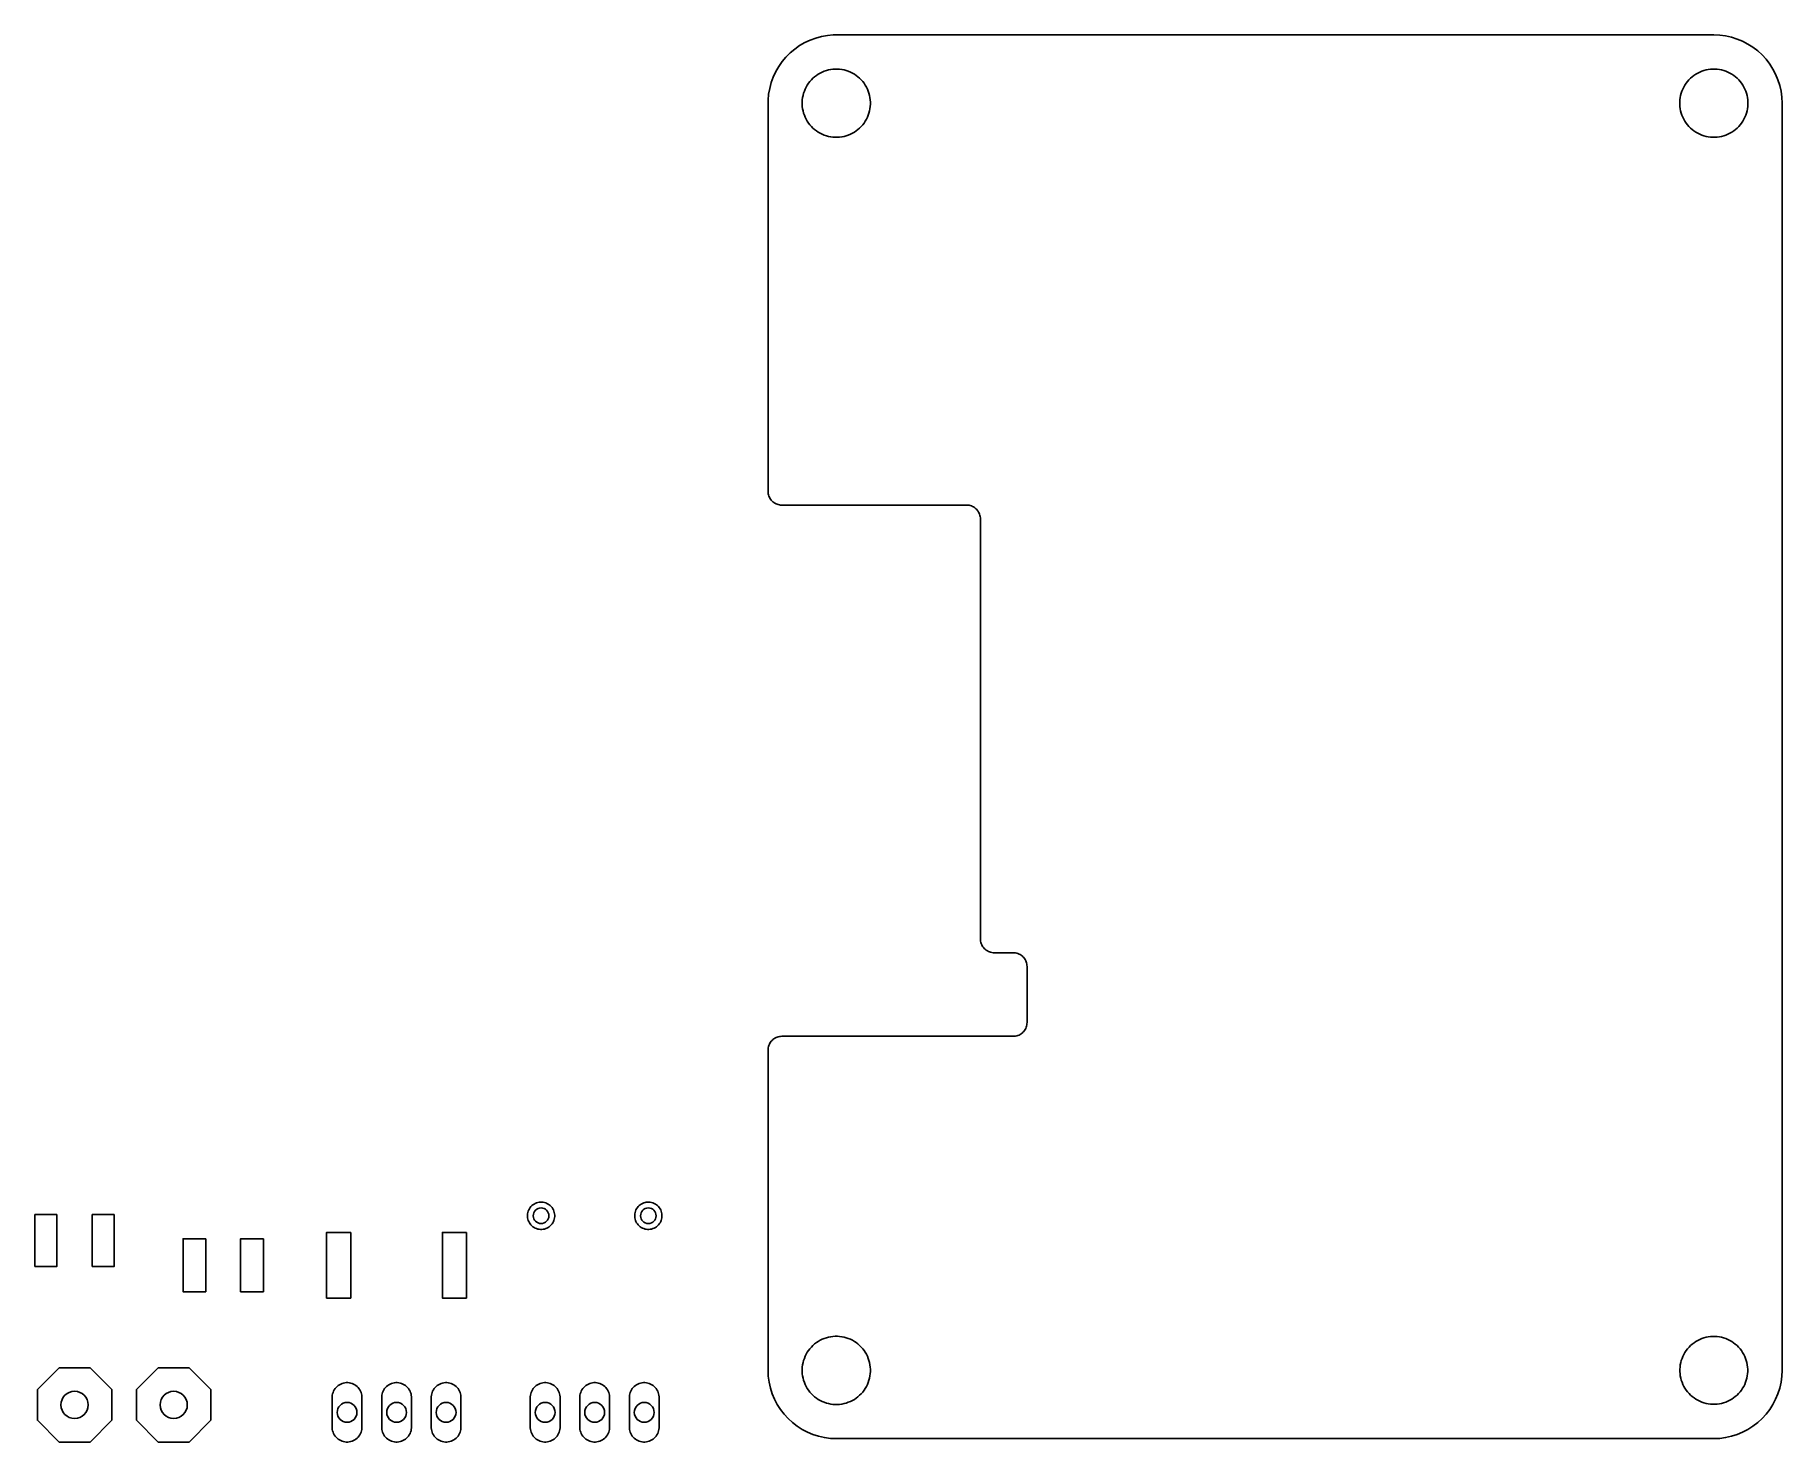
# Model space of a CAD drawing. Header units: millimetres. Extents: x -37.6 to 52, y -0.2 to 72.
import ezdxf

# ---------------------------------------------------------------- set-up
doc = ezdxf.new("R2010")
doc.units = ezdxf.units.MM

msp = doc.modelspace()

# ---------------------------------------------------------------- linework, layer by layer
at = {"layer": '16_copper'}
for points in [[(-11.537, 10.737), (-11.47, 10.75), (-11.404, 10.77), (-11.34, 10.796), (-11.28, 10.829), (-11.223, 10.867), (-11.169, 10.911), (-11.121, 10.959), (-11.077, 11.013), (-11.039, 11.07), (-11.006, 11.13), (-10.98, 11.194), (-10.96, 11.26), (-10.947, 11.327), (-10.94, 11.396), (-10.94, 11.464), (-10.947, 11.533), (-10.96, 11.6), (-10.98, 11.666), (-11.006, 11.73), (-11.039, 11.79), (-11.077, 11.847), (-11.121, 11.901), (-11.169, 11.949), (-11.223, 11.993), (-11.28, 12.031), (-11.34, 12.064), (-11.404, 12.09), (-11.47, 12.11), (-11.537, 12.123), (-11.606, 12.13), (-11.674, 12.13), (-11.743, 12.123), (-11.81, 12.11), (-11.876, 12.09), (-11.94, 12.064), (-12, 12.031), (-12.057, 11.993), (-12.111, 11.949), (-12.159, 11.901), (-12.203, 11.847), (-12.241, 11.79), (-12.274, 11.73), (-12.3, 11.666), (-12.32, 11.6), (-12.333, 11.533), (-12.34, 11.464), (-12.34, 11.396), (-12.333, 11.327), (-12.32, 11.26), (-12.3, 11.194), (-12.274, 11.13), (-12.241, 11.07), (-12.203, 11.013), (-12.159, 10.959), (-12.111, 10.911), (-12.057, 10.867), (-12, 10.829), (-11.94, 10.796), (-11.876, 10.77), (-11.81, 10.75), (-11.743, 10.737), (-11.674, 10.73), (-11.606, 10.73)], [(-6.037, 10.737), (-5.97, 10.75), (-5.904, 10.77), (-5.84, 10.796), (-5.78, 10.829), (-5.723, 10.867), (-5.669, 10.911), (-5.621, 10.959), (-5.577, 11.013), (-5.539, 11.07), (-5.506, 11.13), (-5.48, 11.194), (-5.46, 11.26), (-5.447, 11.327), (-5.44, 11.396), (-5.44, 11.464), (-5.447, 11.533), (-5.46, 11.6), (-5.48, 11.666), (-5.506, 11.73), (-5.539, 11.79), (-5.577, 11.847), (-5.621, 11.901), (-5.669, 11.949), (-5.723, 11.993), (-5.78, 12.031), (-5.84, 12.064), (-5.904, 12.09), (-5.97, 12.11), (-6.037, 12.123), (-6.106, 12.13), (-6.174, 12.13), (-6.243, 12.123), (-6.31, 12.11), (-6.376, 12.09), (-6.44, 12.064), (-6.5, 12.031), (-6.557, 11.993), (-6.611, 11.949), (-6.659, 11.901), (-6.703, 11.847), (-6.741, 11.79), (-6.774, 11.73), (-6.8, 11.666), (-6.82, 11.6), (-6.833, 11.533), (-6.84, 11.464), (-6.84, 11.396), (-6.833, 11.327), (-6.82, 11.26), (-6.8, 11.194), (-6.774, 11.13), (-6.741, 11.07), (-6.703, 11.013), (-6.659, 10.959), (-6.611, 10.911), (-6.557, 10.867), (-6.5, 10.829), (-6.44, 10.796), (-6.376, 10.77), (-6.31, 10.75), (-6.243, 10.737), (-6.174, 10.73), (-6.106, 10.73)], [(-33.655, 0.938), (-33.655, 2.516), (-34.771, 3.632), (-36.349, 3.632), (-37.465, 2.516), (-37.465, 0.938), (-36.349, -0.178), (-34.771, -0.178)], [(-28.575, 0.938), (-28.575, 2.516), (-29.691, 3.632), (-31.269, 3.632), (-32.385, 2.516), (-32.385, 0.938), (-31.269, -0.178), (-29.691, -0.178)], [(-21.478, -0.17), (-21.405, -0.156), (-21.333, -0.134), (-21.264, -0.105), (-21.198, -0.07), (-21.136, -0.029), (-21.078, 0.019), (-21.025, 0.072), (-20.977, 0.13), (-20.936, 0.192), (-20.9, 0.258), (-20.872, 0.327), (-20.85, 0.399), (-20.835, 0.472), (-20.828, 0.547), (-20.828, 2.146), (-20.835, 2.22), (-20.85, 2.294), (-20.872, 2.365), (-20.9, 2.434), (-20.936, 2.5), (-20.977, 2.563), (-21.025, 2.621), (-21.078, 2.673), (-21.136, 2.721), (-21.198, 2.763), (-21.264, 2.798), (-21.333, 2.827), (-21.405, 2.848), (-21.478, 2.863), (-21.553, 2.87), (-21.627, 2.87), (-21.702, 2.863), (-21.775, 2.848), (-21.847, 2.827), (-21.916, 2.798), (-21.982, 2.763), (-22.044, 2.721), (-22.102, 2.673), (-22.155, 2.621), (-22.203, 2.563), (-22.244, 2.5), (-22.28, 2.434), (-22.308, 2.365), (-22.33, 2.294), (-22.345, 2.22), (-22.352, 2.146), (-22.352, 0.547), (-22.345, 0.472), (-22.33, 0.399), (-22.308, 0.327), (-22.28, 0.258), (-22.244, 0.192), (-22.203, 0.13), (-22.155, 0.072), (-22.102, 0.019), (-22.044, -0.029), (-21.982, -0.07), (-21.916, -0.105), (-21.847, -0.134), (-21.775, -0.156), (-21.702, -0.17), (-21.627, -0.178), (-21.553, -0.178)], [(-18.938, -0.17), (-18.865, -0.156), (-18.793, -0.134), (-18.724, -0.105), (-18.658, -0.07), (-18.596, -0.029), (-18.538, 0.019), (-18.485, 0.072), (-18.437, 0.13), (-18.396, 0.192), (-18.36, 0.258), (-18.332, 0.327), (-18.31, 0.399), (-18.295, 0.472), (-18.288, 0.547), (-18.288, 2.146), (-18.295, 2.22), (-18.31, 2.294), (-18.332, 2.365), (-18.36, 2.434), (-18.396, 2.5), (-18.437, 2.563), (-18.485, 2.621), (-18.538, 2.673), (-18.596, 2.721), (-18.658, 2.763), (-18.724, 2.798), (-18.793, 2.827), (-18.865, 2.848), (-18.938, 2.863), (-19.013, 2.87), (-19.087, 2.87), (-19.162, 2.863), (-19.235, 2.848), (-19.307, 2.827), (-19.376, 2.798), (-19.442, 2.763), (-19.504, 2.721), (-19.562, 2.673), (-19.615, 2.621), (-19.663, 2.563), (-19.704, 2.5), (-19.74, 2.434), (-19.768, 2.365), (-19.79, 2.294), (-19.805, 2.22), (-19.812, 2.146), (-19.812, 0.547), (-19.805, 0.472), (-19.79, 0.399), (-19.768, 0.327), (-19.74, 0.258), (-19.704, 0.192), (-19.663, 0.13), (-19.615, 0.072), (-19.562, 0.019), (-19.504, -0.029), (-19.442, -0.07), (-19.376, -0.105), (-19.307, -0.134), (-19.235, -0.156), (-19.162, -0.17), (-19.087, -0.178), (-19.013, -0.178)], [(-16.398, -0.17), (-16.325, -0.156), (-16.253, -0.134), (-16.184, -0.105), (-16.118, -0.07), (-16.056, -0.029), (-15.998, 0.019), (-15.945, 0.072), (-15.897, 0.13), (-15.856, 0.192), (-15.82, 0.258), (-15.792, 0.327), (-15.77, 0.399), (-15.755, 0.472), (-15.748, 0.547), (-15.748, 2.146), (-15.755, 2.22), (-15.77, 2.294), (-15.792, 2.365), (-15.82, 2.434), (-15.856, 2.5), (-15.897, 2.563), (-15.945, 2.621), (-15.998, 2.673), (-16.056, 2.721), (-16.118, 2.763), (-16.184, 2.798), (-16.253, 2.827), (-16.325, 2.848), (-16.398, 2.863), (-16.473, 2.87), (-16.547, 2.87), (-16.622, 2.863), (-16.695, 2.848), (-16.767, 2.827), (-16.836, 2.798), (-16.902, 2.763), (-16.964, 2.721), (-17.022, 2.673), (-17.075, 2.621), (-17.123, 2.563), (-17.164, 2.5), (-17.2, 2.434), (-17.228, 2.365), (-17.25, 2.294), (-17.265, 2.22), (-17.272, 2.146), (-17.272, 0.547), (-17.265, 0.472), (-17.25, 0.399), (-17.228, 0.327), (-17.2, 0.258), (-17.164, 0.192), (-17.123, 0.13), (-17.075, 0.072), (-17.022, 0.019), (-16.964, -0.029), (-16.902, -0.07), (-16.836, -0.105), (-16.767, -0.134), (-16.695, -0.156), (-16.622, -0.17), (-16.547, -0.178), (-16.473, -0.178)], [(-11.318, -0.17), (-11.245, -0.156), (-11.173, -0.134), (-11.104, -0.105), (-11.038, -0.07), (-10.976, -0.029), (-10.918, 0.019), (-10.865, 0.072), (-10.817, 0.13), (-10.776, 0.192), (-10.74, 0.258), (-10.712, 0.327), (-10.69, 0.399), (-10.675, 0.472), (-10.668, 0.547), (-10.668, 2.146), (-10.675, 2.22), (-10.69, 2.294), (-10.712, 2.365), (-10.74, 2.434), (-10.776, 2.5), (-10.817, 2.563), (-10.865, 2.621), (-10.918, 2.673), (-10.976, 2.721), (-11.038, 2.763), (-11.104, 2.798), (-11.173, 2.827), (-11.245, 2.848), (-11.318, 2.863), (-11.393, 2.87), (-11.467, 2.87), (-11.542, 2.863), (-11.615, 2.848), (-11.687, 2.827), (-11.756, 2.798), (-11.822, 2.763), (-11.884, 2.721), (-11.942, 2.673), (-11.995, 2.621), (-12.043, 2.563), (-12.084, 2.5), (-12.12, 2.434), (-12.148, 2.365), (-12.17, 2.294), (-12.185, 2.22), (-12.192, 2.146), (-12.192, 0.547), (-12.185, 0.472), (-12.17, 0.399), (-12.148, 0.327), (-12.12, 0.258), (-12.084, 0.192), (-12.043, 0.13), (-11.995, 0.072), (-11.942, 0.019), (-11.884, -0.029), (-11.822, -0.07), (-11.756, -0.105), (-11.687, -0.134), (-11.615, -0.156), (-11.542, -0.17), (-11.467, -0.178), (-11.393, -0.178)], [(-8.778, -0.17), (-8.705, -0.156), (-8.633, -0.134), (-8.564, -0.105), (-8.498, -0.07), (-8.436, -0.029), (-8.378, 0.019), (-8.325, 0.072), (-8.277, 0.13), (-8.236, 0.192), (-8.2, 0.258), (-8.172, 0.327), (-8.15, 0.399), (-8.135, 0.472), (-8.128, 0.547), (-8.128, 2.146), (-8.135, 2.22), (-8.15, 2.294), (-8.172, 2.365), (-8.2, 2.434), (-8.236, 2.5), (-8.277, 2.563), (-8.325, 2.621), (-8.378, 2.673), (-8.436, 2.721), (-8.498, 2.763), (-8.564, 2.798), (-8.633, 2.827), (-8.705, 2.848), (-8.778, 2.863), (-8.853, 2.87), (-8.927, 2.87), (-9.002, 2.863), (-9.075, 2.848), (-9.147, 2.827), (-9.216, 2.798), (-9.282, 2.763), (-9.344, 2.721), (-9.402, 2.673), (-9.455, 2.621), (-9.503, 2.563), (-9.544, 2.5), (-9.58, 2.434), (-9.608, 2.365), (-9.63, 2.294), (-9.645, 2.22), (-9.652, 2.146), (-9.652, 0.547), (-9.645, 0.472), (-9.63, 0.399), (-9.608, 0.327), (-9.58, 0.258), (-9.544, 0.192), (-9.503, 0.13), (-9.455, 0.072), (-9.402, 0.019), (-9.344, -0.029), (-9.282, -0.07), (-9.216, -0.105), (-9.147, -0.134), (-9.075, -0.156), (-9.002, -0.17), (-8.927, -0.178), (-8.853, -0.178)], [(-6.238, -0.17), (-6.165, -0.156), (-6.093, -0.134), (-6.024, -0.105), (-5.958, -0.07), (-5.896, -0.029), (-5.838, 0.019), (-5.785, 0.072), (-5.737, 0.13), (-5.696, 0.192), (-5.66, 0.258), (-5.632, 0.327), (-5.61, 0.399), (-5.595, 0.472), (-5.588, 0.547), (-5.588, 2.146), (-5.595, 2.22), (-5.61, 2.294), (-5.632, 2.365), (-5.66, 2.434), (-5.696, 2.5), (-5.737, 2.563), (-5.785, 2.621), (-5.838, 2.673), (-5.896, 2.721), (-5.958, 2.763), (-6.024, 2.798), (-6.093, 2.827), (-6.165, 2.848), (-6.238, 2.863), (-6.313, 2.87), (-6.387, 2.87), (-6.462, 2.863), (-6.535, 2.848), (-6.607, 2.827), (-6.676, 2.798), (-6.742, 2.763), (-6.804, 2.721), (-6.862, 2.673), (-6.915, 2.621), (-6.963, 2.563), (-7.004, 2.5), (-7.04, 2.434), (-7.068, 2.365), (-7.09, 2.294), (-7.105, 2.22), (-7.112, 2.146), (-7.112, 0.547), (-7.105, 0.472), (-7.09, 0.399), (-7.068, 0.327), (-7.04, 0.258), (-7.004, 0.192), (-6.963, 0.13), (-6.915, 0.072), (-6.862, 0.019), (-6.804, -0.029), (-6.742, -0.07), (-6.676, -0.105), (-6.607, -0.134), (-6.535, -0.156), (-6.462, -0.17), (-6.387, -0.178), (-6.313, -0.178)]]:
    msp.add_lwpolyline(points, close=True, dxfattribs=at)
at = {"layer": '1_copper'}
for points in [[(-11.537, 10.737), (-11.47, 10.75), (-11.404, 10.77), (-11.34, 10.796), (-11.28, 10.829), (-11.223, 10.867), (-11.169, 10.911), (-11.121, 10.959), (-11.077, 11.013), (-11.039, 11.07), (-11.006, 11.13), (-10.98, 11.194), (-10.96, 11.26), (-10.947, 11.327), (-10.94, 11.396), (-10.94, 11.464), (-10.947, 11.533), (-10.96, 11.6), (-10.98, 11.666), (-11.006, 11.73), (-11.039, 11.79), (-11.077, 11.847), (-11.121, 11.901), (-11.169, 11.949), (-11.223, 11.993), (-11.28, 12.031), (-11.34, 12.064), (-11.404, 12.09), (-11.47, 12.11), (-11.537, 12.123), (-11.606, 12.13), (-11.674, 12.13), (-11.743, 12.123), (-11.81, 12.11), (-11.876, 12.09), (-11.94, 12.064), (-12, 12.031), (-12.057, 11.993), (-12.111, 11.949), (-12.159, 11.901), (-12.203, 11.847), (-12.241, 11.79), (-12.274, 11.73), (-12.3, 11.666), (-12.32, 11.6), (-12.333, 11.533), (-12.34, 11.464), (-12.34, 11.396), (-12.333, 11.327), (-12.32, 11.26), (-12.3, 11.194), (-12.274, 11.13), (-12.241, 11.07), (-12.203, 11.013), (-12.159, 10.959), (-12.111, 10.911), (-12.057, 10.867), (-12, 10.829), (-11.94, 10.796), (-11.876, 10.77), (-11.81, 10.75), (-11.743, 10.737), (-11.674, 10.73), (-11.606, 10.73)], [(-6.037, 10.737), (-5.97, 10.75), (-5.904, 10.77), (-5.84, 10.796), (-5.78, 10.829), (-5.723, 10.867), (-5.669, 10.911), (-5.621, 10.959), (-5.577, 11.013), (-5.539, 11.07), (-5.506, 11.13), (-5.48, 11.194), (-5.46, 11.26), (-5.447, 11.327), (-5.44, 11.396), (-5.44, 11.464), (-5.447, 11.533), (-5.46, 11.6), (-5.48, 11.666), (-5.506, 11.73), (-5.539, 11.79), (-5.577, 11.847), (-5.621, 11.901), (-5.669, 11.949), (-5.723, 11.993), (-5.78, 12.031), (-5.84, 12.064), (-5.904, 12.09), (-5.97, 12.11), (-6.037, 12.123), (-6.106, 12.13), (-6.174, 12.13), (-6.243, 12.123), (-6.31, 12.11), (-6.376, 12.09), (-6.44, 12.064), (-6.5, 12.031), (-6.557, 11.993), (-6.611, 11.949), (-6.659, 11.901), (-6.703, 11.847), (-6.741, 11.79), (-6.774, 11.73), (-6.8, 11.666), (-6.82, 11.6), (-6.833, 11.533), (-6.84, 11.464), (-6.84, 11.396), (-6.833, 11.327), (-6.82, 11.26), (-6.8, 11.194), (-6.774, 11.13), (-6.741, 11.07), (-6.703, 11.013), (-6.659, 10.959), (-6.611, 10.911), (-6.557, 10.867), (-6.5, 10.829), (-6.44, 10.796), (-6.376, 10.77), (-6.31, 10.75), (-6.243, 10.737), (-6.174, 10.73), (-6.106, 10.73)], [(-36.464, 11.49), (-37.595, 11.49), (-37.595, 8.83), (-36.464, 8.83)], [(-33.525, 11.49), (-34.656, 11.49), (-34.656, 8.83), (-33.525, 8.83)], [(-28.833, 10.248), (-29.998, 10.248), (-29.998, 7.532), (-28.833, 7.532)], [(-25.882, 10.248), (-27.047, 10.248), (-27.047, 7.532), (-25.882, 7.532)], [(-21.404, 10.575), (-22.635, 10.575), (-22.635, 7.205), (-21.404, 7.205)], [(-15.465, 10.575), (-16.696, 10.575), (-16.696, 7.205), (-15.465, 7.205)], [(-33.655, 0.938), (-33.655, 2.516), (-34.771, 3.632), (-36.349, 3.632), (-37.465, 2.516), (-37.465, 0.938), (-36.349, -0.178), (-34.771, -0.178)], [(-28.575, 0.938), (-28.575, 2.516), (-29.691, 3.632), (-31.269, 3.632), (-32.385, 2.516), (-32.385, 0.938), (-31.269, -0.178), (-29.691, -0.178)], [(-21.478, -0.17), (-21.405, -0.156), (-21.333, -0.134), (-21.264, -0.105), (-21.198, -0.07), (-21.136, -0.029), (-21.078, 0.019), (-21.025, 0.072), (-20.977, 0.13), (-20.936, 0.192), (-20.9, 0.258), (-20.872, 0.327), (-20.85, 0.399), (-20.835, 0.472), (-20.828, 0.547), (-20.828, 2.146), (-20.835, 2.22), (-20.85, 2.294), (-20.872, 2.365), (-20.9, 2.434), (-20.936, 2.5), (-20.977, 2.563), (-21.025, 2.621), (-21.078, 2.673), (-21.136, 2.721), (-21.198, 2.763), (-21.264, 2.798), (-21.333, 2.827), (-21.405, 2.848), (-21.478, 2.863), (-21.553, 2.87), (-21.627, 2.87), (-21.702, 2.863), (-21.775, 2.848), (-21.847, 2.827), (-21.916, 2.798), (-21.982, 2.763), (-22.044, 2.721), (-22.102, 2.673), (-22.155, 2.621), (-22.203, 2.563), (-22.244, 2.5), (-22.28, 2.434), (-22.308, 2.365), (-22.33, 2.294), (-22.345, 2.22), (-22.352, 2.146), (-22.352, 0.547), (-22.345, 0.472), (-22.33, 0.399), (-22.308, 0.327), (-22.28, 0.258), (-22.244, 0.192), (-22.203, 0.13), (-22.155, 0.072), (-22.102, 0.019), (-22.044, -0.029), (-21.982, -0.07), (-21.916, -0.105), (-21.847, -0.134), (-21.775, -0.156), (-21.702, -0.17), (-21.627, -0.178), (-21.553, -0.178)], [(-18.938, -0.17), (-18.865, -0.156), (-18.793, -0.134), (-18.724, -0.105), (-18.658, -0.07), (-18.596, -0.029), (-18.538, 0.019), (-18.485, 0.072), (-18.437, 0.13), (-18.396, 0.192), (-18.36, 0.258), (-18.332, 0.327), (-18.31, 0.399), (-18.295, 0.472), (-18.288, 0.547), (-18.288, 2.146), (-18.295, 2.22), (-18.31, 2.294), (-18.332, 2.365), (-18.36, 2.434), (-18.396, 2.5), (-18.437, 2.563), (-18.485, 2.621), (-18.538, 2.673), (-18.596, 2.721), (-18.658, 2.763), (-18.724, 2.798), (-18.793, 2.827), (-18.865, 2.848), (-18.938, 2.863), (-19.013, 2.87), (-19.087, 2.87), (-19.162, 2.863), (-19.235, 2.848), (-19.307, 2.827), (-19.376, 2.798), (-19.442, 2.763), (-19.504, 2.721), (-19.562, 2.673), (-19.615, 2.621), (-19.663, 2.563), (-19.704, 2.5), (-19.74, 2.434), (-19.768, 2.365), (-19.79, 2.294), (-19.805, 2.22), (-19.812, 2.146), (-19.812, 0.547), (-19.805, 0.472), (-19.79, 0.399), (-19.768, 0.327), (-19.74, 0.258), (-19.704, 0.192), (-19.663, 0.13), (-19.615, 0.072), (-19.562, 0.019), (-19.504, -0.029), (-19.442, -0.07), (-19.376, -0.105), (-19.307, -0.134), (-19.235, -0.156), (-19.162, -0.17), (-19.087, -0.178), (-19.013, -0.178)], [(-16.398, -0.17), (-16.325, -0.156), (-16.253, -0.134), (-16.184, -0.105), (-16.118, -0.07), (-16.056, -0.029), (-15.998, 0.019), (-15.945, 0.072), (-15.897, 0.13), (-15.856, 0.192), (-15.82, 0.258), (-15.792, 0.327), (-15.77, 0.399), (-15.755, 0.472), (-15.748, 0.547), (-15.748, 2.146), (-15.755, 2.22), (-15.77, 2.294), (-15.792, 2.365), (-15.82, 2.434), (-15.856, 2.5), (-15.897, 2.563), (-15.945, 2.621), (-15.998, 2.673), (-16.056, 2.721), (-16.118, 2.763), (-16.184, 2.798), (-16.253, 2.827), (-16.325, 2.848), (-16.398, 2.863), (-16.473, 2.87), (-16.547, 2.87), (-16.622, 2.863), (-16.695, 2.848), (-16.767, 2.827), (-16.836, 2.798), (-16.902, 2.763), (-16.964, 2.721), (-17.022, 2.673), (-17.075, 2.621), (-17.123, 2.563), (-17.164, 2.5), (-17.2, 2.434), (-17.228, 2.365), (-17.25, 2.294), (-17.265, 2.22), (-17.272, 2.146), (-17.272, 0.547), (-17.265, 0.472), (-17.25, 0.399), (-17.228, 0.327), (-17.2, 0.258), (-17.164, 0.192), (-17.123, 0.13), (-17.075, 0.072), (-17.022, 0.019), (-16.964, -0.029), (-16.902, -0.07), (-16.836, -0.105), (-16.767, -0.134), (-16.695, -0.156), (-16.622, -0.17), (-16.547, -0.178), (-16.473, -0.178)], [(-11.318, -0.17), (-11.245, -0.156), (-11.173, -0.134), (-11.104, -0.105), (-11.038, -0.07), (-10.976, -0.029), (-10.918, 0.019), (-10.865, 0.072), (-10.817, 0.13), (-10.776, 0.192), (-10.74, 0.258), (-10.712, 0.327), (-10.69, 0.399), (-10.675, 0.472), (-10.668, 0.547), (-10.668, 2.146), (-10.675, 2.22), (-10.69, 2.294), (-10.712, 2.365), (-10.74, 2.434), (-10.776, 2.5), (-10.817, 2.563), (-10.865, 2.621), (-10.918, 2.673), (-10.976, 2.721), (-11.038, 2.763), (-11.104, 2.798), (-11.173, 2.827), (-11.245, 2.848), (-11.318, 2.863), (-11.393, 2.87), (-11.467, 2.87), (-11.542, 2.863), (-11.615, 2.848), (-11.687, 2.827), (-11.756, 2.798), (-11.822, 2.763), (-11.884, 2.721), (-11.942, 2.673), (-11.995, 2.621), (-12.043, 2.563), (-12.084, 2.5), (-12.12, 2.434), (-12.148, 2.365), (-12.17, 2.294), (-12.185, 2.22), (-12.192, 2.146), (-12.192, 0.547), (-12.185, 0.472), (-12.17, 0.399), (-12.148, 0.327), (-12.12, 0.258), (-12.084, 0.192), (-12.043, 0.13), (-11.995, 0.072), (-11.942, 0.019), (-11.884, -0.029), (-11.822, -0.07), (-11.756, -0.105), (-11.687, -0.134), (-11.615, -0.156), (-11.542, -0.17), (-11.467, -0.178), (-11.393, -0.178)], [(-8.778, -0.17), (-8.705, -0.156), (-8.633, -0.134), (-8.564, -0.105), (-8.498, -0.07), (-8.436, -0.029), (-8.378, 0.019), (-8.325, 0.072), (-8.277, 0.13), (-8.236, 0.192), (-8.2, 0.258), (-8.172, 0.327), (-8.15, 0.399), (-8.135, 0.472), (-8.128, 0.547), (-8.128, 2.146), (-8.135, 2.22), (-8.15, 2.294), (-8.172, 2.365), (-8.2, 2.434), (-8.236, 2.5), (-8.277, 2.563), (-8.325, 2.621), (-8.378, 2.673), (-8.436, 2.721), (-8.498, 2.763), (-8.564, 2.798), (-8.633, 2.827), (-8.705, 2.848), (-8.778, 2.863), (-8.853, 2.87), (-8.927, 2.87), (-9.002, 2.863), (-9.075, 2.848), (-9.147, 2.827), (-9.216, 2.798), (-9.282, 2.763), (-9.344, 2.721), (-9.402, 2.673), (-9.455, 2.621), (-9.503, 2.563), (-9.544, 2.5), (-9.58, 2.434), (-9.608, 2.365), (-9.63, 2.294), (-9.645, 2.22), (-9.652, 2.146), (-9.652, 0.547), (-9.645, 0.472), (-9.63, 0.399), (-9.608, 0.327), (-9.58, 0.258), (-9.544, 0.192), (-9.503, 0.13), (-9.455, 0.072), (-9.402, 0.019), (-9.344, -0.029), (-9.282, -0.07), (-9.216, -0.105), (-9.147, -0.134), (-9.075, -0.156), (-9.002, -0.17), (-8.927, -0.178), (-8.853, -0.178)], [(-6.238, -0.17), (-6.165, -0.156), (-6.093, -0.134), (-6.024, -0.105), (-5.958, -0.07), (-5.896, -0.029), (-5.838, 0.019), (-5.785, 0.072), (-5.737, 0.13), (-5.696, 0.192), (-5.66, 0.258), (-5.632, 0.327), (-5.61, 0.399), (-5.595, 0.472), (-5.588, 0.547), (-5.588, 2.146), (-5.595, 2.22), (-5.61, 2.294), (-5.632, 2.365), (-5.66, 2.434), (-5.696, 2.5), (-5.737, 2.563), (-5.785, 2.621), (-5.838, 2.673), (-5.896, 2.721), (-5.958, 2.763), (-6.024, 2.798), (-6.093, 2.827), (-6.165, 2.848), (-6.238, 2.863), (-6.313, 2.87), (-6.387, 2.87), (-6.462, 2.863), (-6.535, 2.848), (-6.607, 2.827), (-6.676, 2.798), (-6.742, 2.763), (-6.804, 2.721), (-6.862, 2.673), (-6.915, 2.621), (-6.963, 2.563), (-7.004, 2.5), (-7.04, 2.434), (-7.068, 2.365), (-7.09, 2.294), (-7.105, 2.22), (-7.112, 2.146), (-7.112, 0.547), (-7.105, 0.472), (-7.09, 0.399), (-7.068, 0.327), (-7.04, 0.258), (-7.004, 0.192), (-6.963, 0.13), (-6.915, 0.072), (-6.862, 0.019), (-6.804, -0.029), (-6.742, -0.07), (-6.676, -0.105), (-6.607, -0.134), (-6.535, -0.156), (-6.462, -0.17), (-6.387, -0.178), (-6.313, -0.178)]]:
    msp.add_lwpolyline(points, close=True, dxfattribs=at)
at = {"layer": 'drills_PTH'}
for centre, radius in [((-11.64, 11.43), 0.4), ((-6.14, 11.43), 0.4), ((-35.56, 1.727), 0.699), ((-30.48, 1.727), 0.699), ((-21.59, 1.346), 0.508), ((-19.05, 1.346), 0.508), ((-16.51, 1.346), 0.508), ((-11.43, 1.346), 0.508), ((-8.89, 1.346), 0.508), ((-6.35, 1.346), 0.508)]:
    msp.add_circle(centre, radius, dxfattribs=at)
at = {"layer": 'holes'}
for points in [[(5.25, 68.443), (5.25, 68.557), (5.243, 68.672), (5.228, 68.785), (5.205, 68.898), (5.176, 69.008), (5.139, 69.117), (5.095, 69.223), (5.044, 69.325), (4.987, 69.425), (4.923, 69.52), (4.853, 69.611), (4.778, 69.697), (4.697, 69.778), (4.611, 69.853), (4.52, 69.923), (4.425, 69.987), (4.325, 70.044), (4.223, 70.095), (4.117, 70.139), (4.008, 70.176), (3.898, 70.205), (3.785, 70.228), (3.672, 70.243), (3.557, 70.25), (3.443, 70.25), (3.328, 70.243), (3.215, 70.228), (3.102, 70.205), (2.992, 70.176), (2.883, 70.139), (2.777, 70.095), (2.675, 70.044), (2.575, 69.987), (2.48, 69.923), (2.389, 69.853), (2.303, 69.778), (2.222, 69.697), (2.147, 69.611), (2.077, 69.52), (2.013, 69.425), (1.956, 69.325), (1.905, 69.223), (1.861, 69.117), (1.824, 69.008), (1.795, 68.898), (1.772, 68.785), (1.757, 68.672), (1.75, 68.557), (1.75, 68.443), (1.757, 68.328), (1.772, 68.215), (1.795, 68.102), (1.824, 67.992), (1.861, 67.883), (1.905, 67.777), (1.956, 67.675), (2.013, 67.575), (2.077, 67.48), (2.147, 67.389), (2.222, 67.303), (2.303, 67.222), (2.389, 67.147), (2.48, 67.077), (2.575, 67.013), (2.675, 66.956), (2.777, 66.905), (2.883, 66.861), (2.992, 66.824), (3.102, 66.795), (3.215, 66.772), (3.328, 66.757), (3.443, 66.75), (3.557, 66.75), (3.672, 66.757), (3.785, 66.772), (3.898, 66.795), (4.008, 66.824), (4.117, 66.861), (4.223, 66.905), (4.325, 66.956), (4.425, 67.013), (4.52, 67.077), (4.611, 67.147), (4.697, 67.222), (4.778, 67.303), (4.853, 67.389), (4.923, 67.48), (4.987, 67.575), (5.044, 67.675), (5.095, 67.777), (5.139, 67.883), (5.176, 67.992), (5.205, 68.102), (5.228, 68.215), (5.243, 68.328), (5.25, 68.443)], [(50.25, 68.442), (50.25, 68.557), (50.243, 68.671), (50.228, 68.785), (50.205, 68.897), (50.176, 69.008), (50.139, 69.117), (50.095, 69.222), (50.044, 69.325), (49.987, 69.424), (49.923, 69.52), (49.854, 69.611), (49.778, 69.697), (49.697, 69.778), (49.611, 69.853), (49.52, 69.923), (49.425, 69.987), (49.326, 70.044), (49.223, 70.095), (49.117, 70.138), (49.009, 70.175), (48.898, 70.205), (48.785, 70.227), (48.672, 70.242), (48.558, 70.25), (48.443, 70.25), (48.329, 70.242), (48.215, 70.227), (48.103, 70.205), (47.992, 70.175), (47.883, 70.138), (47.778, 70.095), (47.675, 70.044), (47.576, 69.987), (47.48, 69.923), (47.389, 69.853), (47.303, 69.778), (47.222, 69.697), (47.147, 69.611), (47.077, 69.52), (47.013, 69.424), (46.956, 69.325), (46.905, 69.222), (46.862, 69.117), (46.825, 69.008), (46.795, 68.897), (46.773, 68.785), (46.758, 68.671), (46.75, 68.557), (46.75, 68.442), (46.758, 68.328), (46.773, 68.215), (46.795, 68.102), (46.825, 67.991), (46.862, 67.883), (46.905, 67.777), (46.956, 67.674), (47.013, 67.575), (47.077, 67.48), (47.147, 67.389), (47.222, 67.303), (47.303, 67.222), (47.389, 67.146), (47.48, 67.077), (47.576, 67.013), (47.675, 66.956), (47.778, 66.905), (47.883, 66.861), (47.992, 66.824), (48.103, 66.795), (48.215, 66.772), (48.329, 66.757), (48.443, 66.75), (48.558, 66.75), (48.672, 66.757), (48.785, 66.772), (48.898, 66.795), (49.009, 66.824), (49.117, 66.861), (49.223, 66.905), (49.326, 66.956), (49.425, 67.013), (49.52, 67.077), (49.611, 67.146), (49.697, 67.222), (49.778, 67.303), (49.854, 67.389), (49.923, 67.48), (49.987, 67.575), (50.044, 67.674), (50.095, 67.777), (50.139, 67.883), (50.176, 67.991), (50.205, 68.102), (50.228, 68.215), (50.243, 68.328), (50.25, 68.442)], [(5.25, 3.443), (5.25, 3.557), (5.243, 3.672), (5.228, 3.785), (5.205, 3.898), (5.176, 4.008), (5.139, 4.117), (5.095, 4.223), (5.044, 4.325), (4.987, 4.425), (4.923, 4.52), (4.853, 4.611), (4.778, 4.697), (4.697, 4.778), (4.611, 4.853), (4.52, 4.923), (4.425, 4.987), (4.325, 5.044), (4.223, 5.095), (4.117, 5.139), (4.008, 5.176), (3.898, 5.205), (3.785, 5.228), (3.672, 5.243), (3.557, 5.25), (3.443, 5.25), (3.328, 5.243), (3.215, 5.228), (3.102, 5.205), (2.992, 5.176), (2.883, 5.139), (2.777, 5.095), (2.675, 5.044), (2.575, 4.987), (2.48, 4.923), (2.389, 4.853), (2.303, 4.778), (2.222, 4.697), (2.147, 4.611), (2.077, 4.52), (2.013, 4.425), (1.956, 4.325), (1.905, 4.223), (1.861, 4.117), (1.824, 4.008), (1.795, 3.898), (1.772, 3.785), (1.757, 3.672), (1.75, 3.557), (1.75, 3.443), (1.757, 3.328), (1.772, 3.215), (1.795, 3.102), (1.824, 2.992), (1.861, 2.883), (1.905, 2.777), (1.956, 2.675), (2.013, 2.575), (2.077, 2.48), (2.147, 2.389), (2.222, 2.303), (2.303, 2.222), (2.389, 2.147), (2.48, 2.077), (2.575, 2.013), (2.675, 1.956), (2.777, 1.905), (2.883, 1.861), (2.992, 1.824), (3.102, 1.795), (3.215, 1.772), (3.328, 1.757), (3.443, 1.75), (3.557, 1.75), (3.672, 1.757), (3.785, 1.772), (3.898, 1.795), (4.008, 1.824), (4.117, 1.861), (4.223, 1.905), (4.325, 1.956), (4.425, 2.013), (4.52, 2.077), (4.611, 2.147), (4.697, 2.222), (4.778, 2.303), (4.853, 2.389), (4.923, 2.48), (4.987, 2.575), (5.044, 2.675), (5.095, 2.777), (5.139, 2.883), (5.176, 2.992), (5.205, 3.102), (5.228, 3.215), (5.243, 3.328), (5.25, 3.443)], [(50.24, 3.443), (50.24, 3.557), (50.233, 3.671), (50.218, 3.784), (50.195, 3.895), (50.166, 4.005), (50.129, 4.113), (50.086, 4.218), (50.035, 4.321), (49.978, 4.419), (49.915, 4.514), (49.846, 4.604), (49.771, 4.69), (49.69, 4.771), (49.604, 4.846), (49.514, 4.915), (49.419, 4.978), (49.321, 5.035), (49.218, 5.086), (49.113, 5.129), (49.005, 5.166), (48.895, 5.195), (48.784, 5.218), (48.671, 5.233), (48.557, 5.24), (48.443, 5.24), (48.329, 5.233), (48.216, 5.218), (48.105, 5.195), (47.995, 5.166), (47.887, 5.129), (47.782, 5.086), (47.679, 5.035), (47.581, 4.978), (47.486, 4.915), (47.396, 4.846), (47.31, 4.771), (47.229, 4.69), (47.154, 4.604), (47.085, 4.514), (47.022, 4.419), (46.965, 4.321), (46.914, 4.218), (46.871, 4.113), (46.834, 4.005), (46.805, 3.895), (46.782, 3.784), (46.767, 3.671), (46.76, 3.557), (46.76, 3.443), (46.767, 3.329), (46.782, 3.216), (46.805, 3.105), (46.834, 2.995), (46.871, 2.887), (46.914, 2.782), (46.965, 2.679), (47.022, 2.581), (47.085, 2.486), (47.154, 2.396), (47.229, 2.31), (47.31, 2.229), (47.396, 2.154), (47.486, 2.085), (47.581, 2.022), (47.679, 1.965), (47.782, 1.914), (47.887, 1.871), (47.995, 1.834), (48.105, 1.805), (48.216, 1.782), (48.329, 1.767), (48.443, 1.76), (48.557, 1.76), (48.671, 1.767), (48.784, 1.782), (48.895, 1.805), (49.005, 1.834), (49.113, 1.871), (49.218, 1.914), (49.321, 1.965), (49.419, 2.022), (49.514, 2.085), (49.604, 2.154), (49.69, 2.229), (49.771, 2.31), (49.846, 2.396), (49.915, 2.486), (49.978, 2.581), (50.035, 2.679), (50.086, 2.782), (50.129, 2.887), (50.166, 2.995), (50.195, 3.105), (50.218, 3.216), (50.233, 3.329), (50.24, 3.443)]]:
    msp.add_lwpolyline(points, close=True, dxfattribs=at)
at = {"layer": 'outline'}
msp.add_lwpolyline([(0, 3.5), (0.013, 3.195), (0.053, 2.892), (0.119, 2.594), (0.211, 2.303), (0.328, 2.021), (0.469, 1.75), (0.633, 1.492), (0.819, 1.25), (1.025, 1.025), (1.25, 0.819), (1.492, 0.633), (1.75, 0.469), (2.021, 0.328), (2.303, 0.211), (2.594, 0.119), (2.892, 0.053), (3.195, 0.013), (3.5, 0), (48.5, 0), (48.805, 0.013), (49.108, 0.053), (49.406, 0.119), (49.697, 0.211), (49.979, 0.328), (50.25, 0.469), (50.508, 0.633), (50.75, 0.819), (50.975, 1.025), (51.181, 1.25), (51.367, 1.492), (51.531, 1.75), (51.672, 2.021), (51.789, 2.303), (51.881, 2.594), (51.947, 2.892), (51.987, 3.195), (52, 3.5), (52, 3.502), (52, 68.5), (51.987, 68.805), (51.947, 69.108), (51.881, 69.406), (51.789, 69.697), (51.672, 69.979), (51.531, 70.25), (51.367, 70.507), (51.181, 70.75), (50.975, 70.975), (50.75, 71.181), (50.508, 71.367), (50.25, 71.531), (49.979, 71.672), (49.697, 71.789), (49.406, 71.88), (49.108, 71.947), (48.805, 71.986), (48.5, 72), (48.5, 72), (3.347, 71.997), (3.043, 71.97), (2.742, 71.917), (2.447, 71.838), (2.16, 71.733), (1.884, 71.604), (1.619, 71.452), (1.369, 71.277), (1.135, 71.08), (0.919, 70.864), (0.723, 70.63), (0.548, 70.38), (0.395, 70.116), (0.266, 69.839), (0.162, 69.552), (0.083, 69.257), (0.03, 68.957), (0.003, 68.652), (0, 68.5), (0, 48.589), (0.003, 48.528), (0.011, 48.467), (0.024, 48.406), (0.043, 48.348), (0.066, 48.291), (0.095, 48.236), (0.128, 48.184), (0.165, 48.135), (0.207, 48.089), (0.253, 48.048), (0.302, 48.01), (0.354, 47.977), (0.408, 47.949), (0.465, 47.925), (0.524, 47.906), (0.584, 47.893), (0.645, 47.885), (0.707, 47.882), (10.185, 47.882), (10.247, 47.88), (10.308, 47.872), (10.368, 47.858), (10.427, 47.84), (10.484, 47.816), (10.539, 47.788), (10.591, 47.754), (10.64, 47.717), (10.685, 47.675), (10.727, 47.63), (10.764, 47.581), (10.797, 47.529), (10.826, 47.474), (10.85, 47.417), (10.868, 47.358), (10.881, 47.298), (10.89, 47.237), (10.892, 47.175), (10.892, 25.63), (10.895, 25.568), (10.903, 25.507), (10.916, 25.447), (10.935, 25.388), (10.958, 25.331), (10.987, 25.276), (11.02, 25.224), (11.058, 25.175), (11.099, 25.13), (11.145, 25.088), (11.194, 25.051), (11.246, 25.017), (11.3, 24.989), (11.357, 24.965), (11.416, 24.947), (11.477, 24.933), (11.538, 24.925), (11.599, 24.923), (12.573, 24.923), (12.635, 24.92), (12.696, 24.912), (12.756, 24.899), (12.815, 24.88), (12.872, 24.856), (12.927, 24.828), (12.979, 24.795), (13.028, 24.757), (13.073, 24.716), (13.115, 24.67), (13.153, 24.621), (13.186, 24.569), (13.214, 24.514), (13.238, 24.457), (13.256, 24.399), (13.27, 24.338), (13.278, 24.277), (13.28, 24.216), (13.28, 21.342), (13.278, 21.28), (13.27, 21.219), (13.256, 21.159), (13.238, 21.1), (13.214, 21.043), (13.186, 20.988), (13.153, 20.936), (13.115, 20.887), (13.073, 20.842), (13.028, 20.8), (12.979, 20.763), (12.927, 20.729), (12.872, 20.701), (12.815, 20.677), (12.756, 20.659), (12.696, 20.645), (12.635, 20.637), (12.573, 20.635), (0.707, 20.635), (0.645, 20.632), (0.584, 20.624), (0.524, 20.611), (0.465, 20.592), (0.408, 20.568), (0.354, 20.54), (0.302, 20.507), (0.253, 20.469), (0.207, 20.428), (0.165, 20.382), (0.128, 20.333), (0.095, 20.281), (0.066, 20.226), (0.043, 20.169), (0.024, 20.111), (0.011, 20.05), (0.003, 19.989), (0, 19.928), (0, 3.5)], close=True, dxfattribs=at)

doc.saveas('drawing.dxf')
